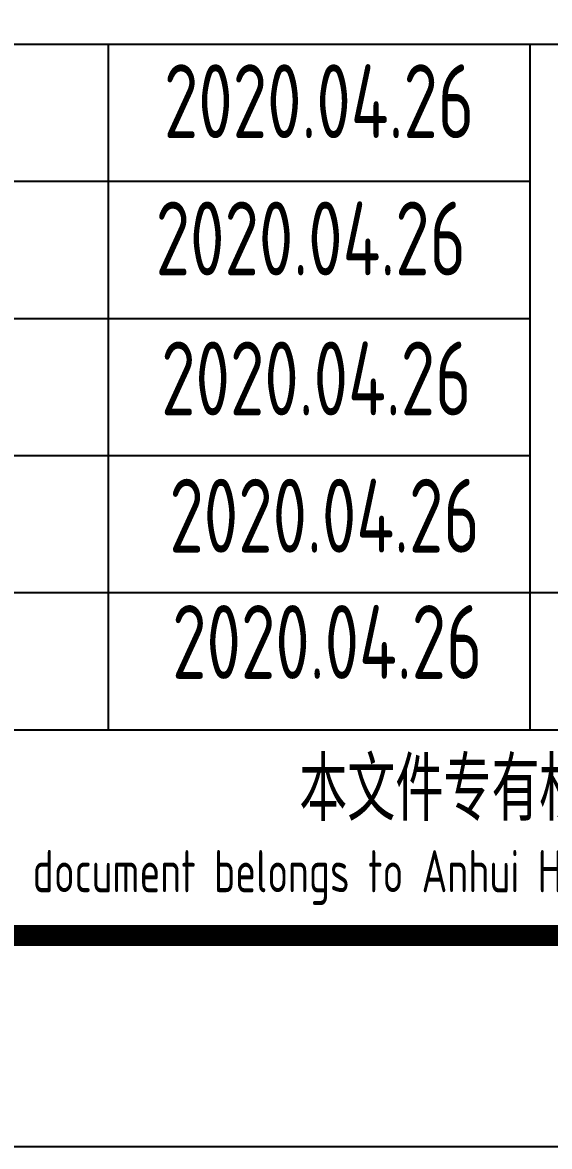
# Model space of a CAD drawing. Extents: x 5279878 to 5976284, y -275259 to -27697.
# Drawn here: x 5610437 to 5612937, y -170032 to -164704 of the extents above; entities that cross this region are included whole.
import ezdxf
from ezdxf.enums import TextEntityAlignment as Align

# ---------------------------------------------------------------- set-up
doc = ezdxf.new("R2010")
doc.units = 0
doc.header["$LTSCALE"] = 1000
doc.header["$MEASUREMENT"] = 0
doc.linetypes.add('2', pattern=[18.5, 12, -3, 0.5, -3])
doc.layers.get('0').update_dxf_attribs({"linetype": 'CONTINUOUS'})
doc.layers.add('TUKUANG', color=4, linetype='CONTINUOUS')
doc.styles.add('AHD', font='sceie.shx', dxfattribs={"width": 0.7, "bigfont": 'sceic.shx'})
doc.styles.add('sceie', font='sceie.shx', dxfattribs={"width": 0.7, "bigfont": 'sceic.shx'})

# ---------------------------------------------------------------- blocks, each defined once
blk = doc.blocks.new('qm')
at = {"style": 'sceie', "width": 0.8}
for p in [(-941169.6, -984626.3), (-941208.7, -985276.9), (-941182.6, -985940.5), (-941143.6, -986591.1), (-941130.5, -987189.7)]:
    blk.add_attdef('2020.04.26', text='', height=350, dxfattribs=at).set_placement(p, align=Align.MIDDLE)

msp = doc.modelspace()

# ---------------------------------------------------------------- linework, layer by layer
for p, q in [((5607344.4, -164806.5), (5625344.4, -164806.5)), ((5610844.4, -168056.5), (5610844.4, -164806.5)), ((5612844.4, -168056.5), (5612844.4, -164806.5)), ((5607344.4, -165456.5), (5612844.4, -165456.5)), ((5607344.4, -166106.5), (5612844.4, -166106.5)), ((5607344.4, -166756.5), (5612844.4, -166756.5)), ((5607344.4, -167406.5), (5625344.4, -167406.5)), ((5607344.4, -168056.5), (5625344.4, -168056.5)), ((5607344.4, -169056.5), (5625344.4, -169056.5))]:
    msp.add_line(p, q)
at = {"layer": 'TUKUANG'}
msp.add_lwpolyline([(5566944.4, -170032), (5626344.4, -170032), (5626344.4, -128032), (5566944.4, -128032)], close=True, dxfattribs=at)
at = {"layer": 'TUKUANG', "const_width": 100}
msp.add_lwpolyline([(5569444.4, -169032), (5625344.4, -169032), (5625344.4, -129032), (5569444.4, -129032)], close=True, dxfattribs=at)

# ---------------------------------------------------------------- block references
at = {"color": 4, "linetype": '2'}
ref = msp.add_blockref('qm', (6553013.3, 819550), dxfattribs=at)
ref.add_attrib('2020.04.26', '2020.04.26', dxfattribs={"height": 350, "style": 'sceie', "width": 0.8}).set_placement((5611882.8, -167639.7), align=Align.MIDDLE)
ref.add_attrib('2020.04.26', '2020.04.26', dxfattribs={"height": 350, "style": 'sceie', "width": 0.8}).set_placement((5611869.8, -167041.1), align=Align.MIDDLE)
ref.add_attrib('2020.04.26', '2020.04.26', dxfattribs={"height": 350, "style": 'sceie', "width": 0.8}).set_placement((5611830.7, -166390.5), align=Align.MIDDLE)
ref.add_attrib('2020.04.26', '2020.04.26', dxfattribs={"height": 350, "style": 'sceie', "width": 0.8}).set_placement((5611804.7, -165726.9), align=Align.MIDDLE)
ref.add_attrib('2020.04.26', '2020.04.26', dxfattribs={"height": 350, "style": 'sceie', "width": 0.8}).set_placement((5611843.7, -165076.3), align=Align.MIDDLE)

# ---------------------------------------------------------------- texts
at = {"style": 'AHD', "width": 0.8}
for s, height, p in [('本文件专有权属安徽华东化工医药工程有限责任公司所有,未经许可不得复制或转让给第三方', 300, (5616344.4, -168356.5)), ('本文件专有权属安徽华东化工医药工程有限责任公司所有,未经许可不得复制或转让给第三方', 300, (5616344.4, -168356.5)), ('The proprietary right of this document belongs to Anhui Huadong Chemical And Medical Engineering  Co.,Ltd.  and any replication or transfer to the 3rd. side is forbidden without its permission. ', 200, (5616344.4, -168756.5)), ('The proprietary right of this document belongs to Anhui Huadong Chemical And Medical Engineering  Co.,Ltd.  and any replication or transfer to the 3rd. side is forbidden without its permission. ', 200, (5616344.4, -168756.5))]:
    msp.add_text(s, height=height, dxfattribs=at).set_placement(p, align=Align.MIDDLE)

doc.saveas('drawing.dxf')
